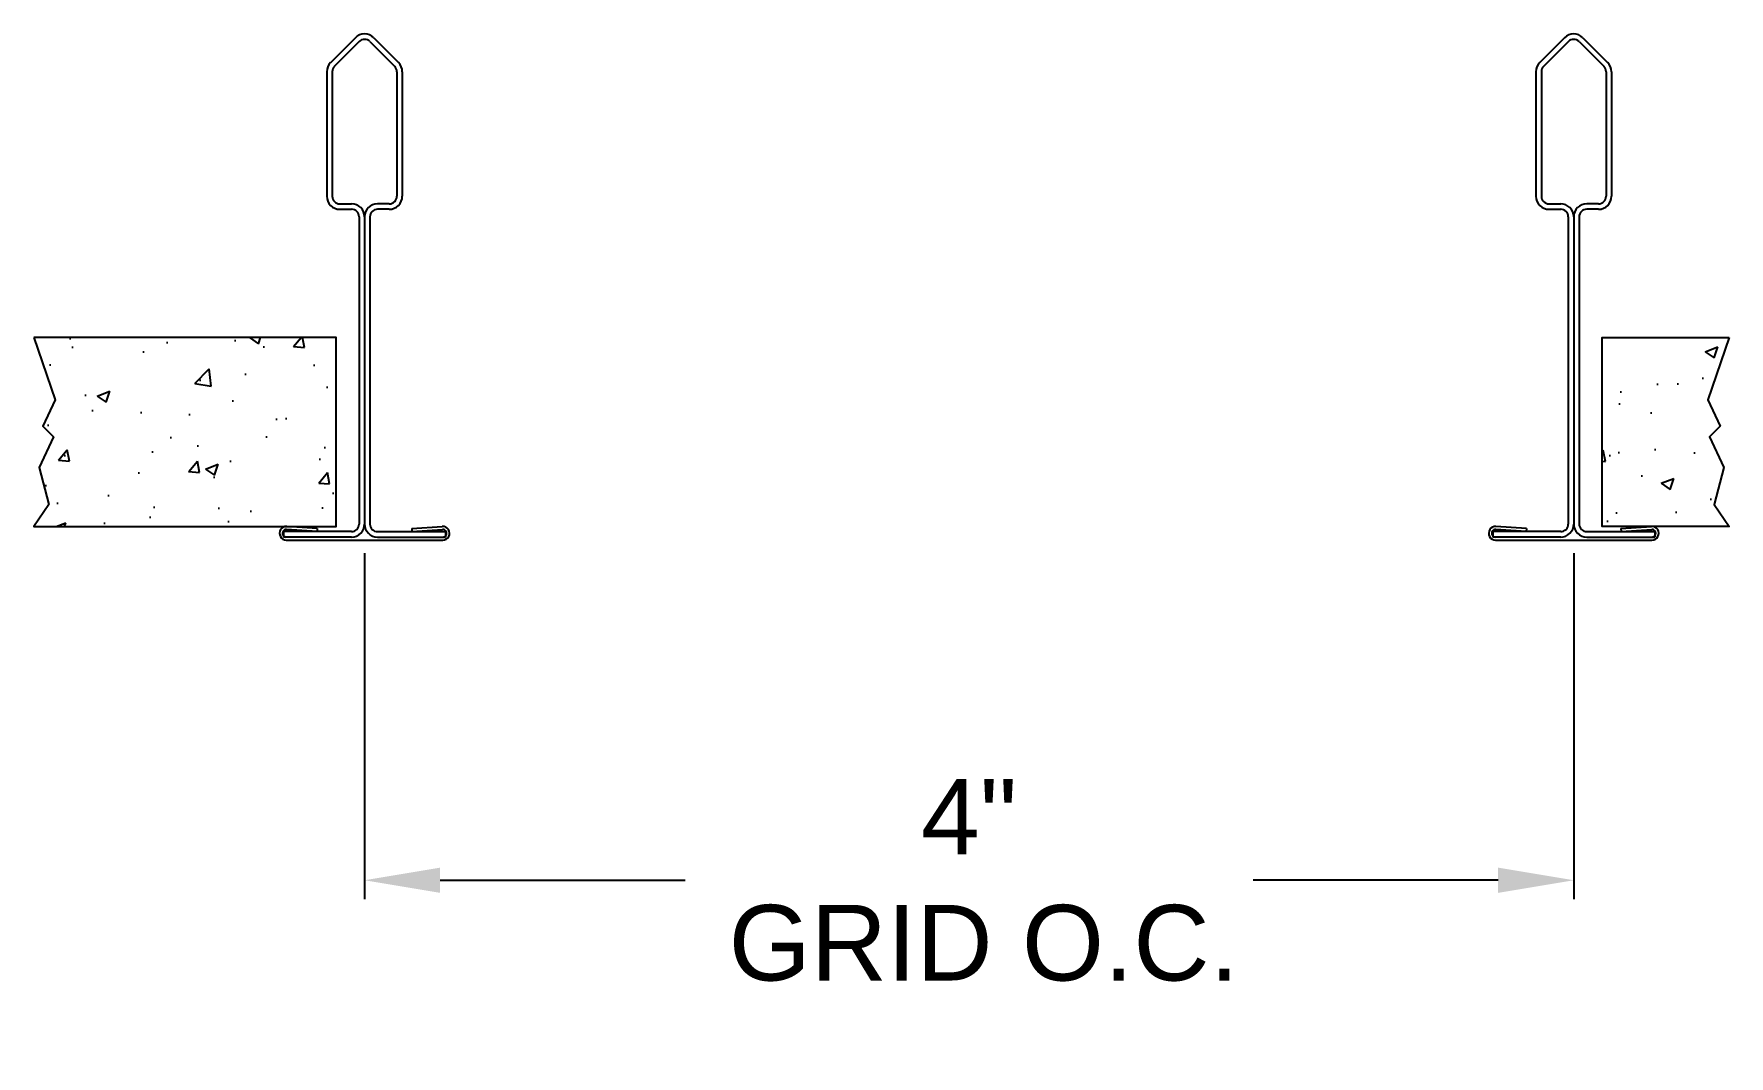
# Model space of a CAD drawing. Extents: x -3.09 to 2.51, y -1.71 to 1.67.
import ezdxf

# ---------------------------------------------------------------- set-up
doc = ezdxf.new("R2010")
doc.units = 0
doc.header["$LTSCALE"] = 0.5
doc.header["$MEASUREMENT"] = 0
doc.layers.get('Defpoints').update_dxf_attribs({"linetype": 'CONTINUOUS'})
doc.layers.add('Ceiling', color=42, linetype='CONTINUOUS')
doc.layers.add('CUST DWG', color=60, linetype='CONTINUOUS', lineweight=20)
doc.styles.get("Standard").update_dxf_attribs({"font": 'arial.ttf'})
doc.dimstyles.new('AD_X-SectionDetails', dxfattribs={"dimtxt": 0.1875, "dimasz": 0.1875, "dimexe": 0.0625, "dimexo": 0.042969, "dimgap": 0.0625, "dimtad": 0, "dimtih": 1, "dimtoh": 1, "dimdec": 3, "dimzin": 0, "dimdsep": 46, "dimtxsty": 'Standard', "dimcen": 0.125, "dimclrd": 256, "dimclre": 256, "dimclrt": 256, "dimadec": 0, "dimazin": 0, "dimtfac": 1, "dimtdec": 3, "dimtofl": 0, "dimtmove": 0, "dimatfit": 3, "dimfxl": 1, "dimfrac": 2, "dimtolj": 1, "dimtzin": 0, "dimarcsym": 0})

# ---------------------------------------------------------------- blocks, each defined once
blk = doc.blocks.new('*D0')
at = {"layer": 'CUST DWG', "lineweight": -2, "ltscale": 0.5, "transparency": 16777216}
for p, q in [((-2, -0.043), (-2, -1.1875)), ((2, -0.043), (2, -1.1875)), ((-1.75, -1.125), (-0.9399, -1.125)), ((1.75, -1.125), (0.9399, -1.125))]:
    blk.add_line(p, q, dxfattribs=at)
at = {"layer": 'CUST DWG', "ltscale": 0.5, "transparency": 16777216}
for points in [[(-1.75, -1.0833), (-1.75, -1.1667), (-2, -1.125)], [(1.75, -1.0833), (1.75, -1.1667), (2, -1.125)]]:
    blk.add_solid(points, dxfattribs=at)
at = {"layer": 'Defpoints', "color": 0, "ltscale": 0.5, "transparency": 16777216}
for p in [(-2, 0), (2, 0), (2, -1.125)]:
    blk.add_point(p, dxfattribs=at)
at = {"layer": 'CUST DWG', "ltscale": 0.5, "transparency": 16777216, "insert": (0, -1.125), "char_height": 0.25, "attachment_point": 5}
blk.add_mtext('\\A1;4"\\P GRID O.C.', dxfattribs=at)

msp = doc.modelspace()

# ---------------------------------------------------------------- hatches: boundary and pattern name
at = {"layer": 'Ceiling', "ltscale": 0.5, "transparency": 16777216}
h = msp.add_hatch(dxfattribs=at)
h.set_pattern_fill('AR-CONC', color=256, scale=0.06)
h.paths.add_polyline_path([(-3.09373, 0.66996), (-3.02348, 0.46334), (-3.06454, 0.37638), (-3.02841, 0.34192), (-3.07658, 0.24015), (-3.04483, 0.11713), (-3.09373, 0.04494), (-2.09373, 0.04494), (-2.09373, 0.66996)])
h = msp.add_hatch(dxfattribs=at)
h.set_pattern_fill('AR-CONC', color=256, scale=0.06)
h.paths.add_polyline_path([(2.51396, 0.66996), (2.44372, 0.46334), (2.48477, 0.37638), (2.44864, 0.34192), (2.49682, 0.24015), (2.46507, 0.11713), (2.51396, 0.04494), (2.09373, 0.04494), (2.09373, 0.66996)])

# ---------------------------------------------------------------- linework, layer by layer
at = {"layer": 'Ceiling', "transparency": 16777216}
for p, q in [((-2.03039, 1.66133), (-2.11301, 1.57871)), ((-2.01767, 1.6486), (-2.10028, 1.56599)), ((-1.98231, 1.6486), (-1.89969, 1.56599)), ((-1.96958, 1.66133), (-1.88697, 1.57871)), ((1.96961, 1.66133), (1.88699, 1.57871)), ((1.98233, 1.6486), (1.89972, 1.56599)), ((2.01769, 1.6486), (2.10031, 1.56599)), ((2.03042, 1.66133), (2.11303, 1.57871)), ((-2.12498, 1.54894), (-2.12498, 1.13699)), ((-2.10698, 1.54894), (-2.10698, 1.13699)), ((-1.893, 1.54894), (-1.893, 1.13699)), ((-1.875, 1.54894), (-1.875, 1.13699)), ((1.87502, 1.54894), (1.87502, 1.13699)), ((1.89302, 1.54894), (1.89302, 1.13699)), ((2.107, 1.54894), (2.107, 1.13699)), ((2.125, 1.54894), (2.125, 1.13699)), ((-2.08198, 1.11199), (-2.04298, 1.11199)), ((-2.08198, 1.09399), (-2.04298, 1.09399)), ((-2.01798, 1.06899), (-2.01798, 0.053)), ((-1.99999, 1.06899), (-1.99999, 0.053)), ((-1.98199, 1.06899), (-1.98199, 0.053)), ((-1.918, 1.11199), (-1.95699, 1.11199)), ((-1.918, 1.09399), (-1.95699, 1.09399)), ((1.91802, 1.11199), (1.95702, 1.11199)), ((1.91802, 1.09399), (1.95702, 1.09399)), ((1.98202, 1.06899), (1.98202, 0.053)), ((2.00001, 1.06899), (2.00001, 0.053)), ((2.01801, 1.06899), (2.01801, 0.053)), ((2.082, 1.11199), (2.04301, 1.11199)), ((2.082, 1.09399), (2.04301, 1.09399)), ((-1.99999, 1.00699), (-1.99999, 0.75255)), ((-1.98199, 1.00699), (-1.98199, 0.75255)), ((2.00001, 1.00699), (2.00001, 0.75255)), ((2.01801, 1.00699), (2.01801, 0.75255)), ((-2.04298, 0.028), (-2.26775, 0.028)), ((-2.26775, 0.028), (-2.26775, 0.01)), ((-2.04298, 0.01), (-2.26775, 0.01)), ((-2.25876, 0), (-1.74124, 0)), ((-2.15696, 0.02787), (-2.25788, 0.03497)), ((-2.15626, 0.03784), (-2.25718, 0.04494)), ((-2.15626, 0.03784), (-2.15696, 0.02787)), ((-1.95699, 0.028), (-1.73224, 0.028)), ((-1.95699, 0.01), (-1.73224, 0.01)), ((-1.84374, 0.03784), (-1.74282, 0.04494)), ((-1.84374, 0.03784), (-1.84304, 0.02787)), ((-1.84304, 0.02787), (-1.74212, 0.03497)), ((-1.73224, 0.028), (-1.73224, 0.01)), ((1.95702, 0.028), (1.73225, 0.028)), ((1.73225, 0.028), (1.73225, 0.01)), ((1.95702, 0.01), (1.73225, 0.01)), ((1.74124, 0), (2.25876, 0)), ((1.84304, 0.02787), (1.74212, 0.03497)), ((1.84374, 0.03784), (1.74282, 0.04494)), ((1.84374, 0.03784), (1.84304, 0.02787)), ((2.04301, 0.028), (2.26776, 0.028)), ((2.04301, 0.01), (2.26776, 0.01)), ((2.15626, 0.03784), (2.25718, 0.04494)), ((2.15626, 0.03784), (2.15696, 0.02787)), ((2.15696, 0.02787), (2.25788, 0.03497)), ((2.26776, 0.028), (2.26776, 0.01))]:
    msp.add_line(p, q, dxfattribs=at)
for points in [[(-3.09373, 0.66996), (-3.02348, 0.46334), (-3.06454, 0.37638), (-3.02841, 0.34192), (-3.07658, 0.24015), (-3.04483, 0.11713), (-3.09373, 0.04494), (-2.09373, 0.04494), (-2.09373, 0.66996)], [(2.51396, 0.66996), (2.44372, 0.46334), (2.48477, 0.37638), (2.44864, 0.34192), (2.49682, 0.24015), (2.46507, 0.11713), (2.51396, 0.04494), (2.09373, 0.04494), (2.09373, 0.66996)]]:
    msp.add_lwpolyline(points, close=True, dxfattribs=at)
for centre, radius, start, end in [((-1.99999, 1.63093), 0.043, 90, 135), ((-1.99999, 1.63093), 0.025, 90, 135), ((-1.99999, 1.63093), 0.043, 45, 90), ((-1.99999, 1.63093), 0.025, 45, 90), ((2.00001, 1.63093), 0.043, 90, 135), ((2.00001, 1.63093), 0.025, 90, 135), ((2.00001, 1.63093), 0.043, 45, 90), ((2.00001, 1.63093), 0.025, 45, 90), ((-2.08198, 1.54894), 0.043, 134.99991, 179.99992), ((-1.918, 1.54894), 0.043, 0.00008, 45.00009), ((1.91802, 1.54894), 0.043, 134.99991, 179.99992), ((2.082, 1.54894), 0.043, 0.00008, 45.00009), ((-2.08198, 1.54894), 0.025, 134.99991, 179.99992), ((-1.918, 1.54894), 0.025, 0.00008, 45.00009), ((1.91802, 1.54894), 0.025, 134.99991, 179.99992), ((2.082, 1.54894), 0.025, 0.00008, 45.00009), ((-2.08198, 1.13699), 0.043, 180.00003, 270.00004), ((-2.08198, 1.13699), 0.025, 180.00003, 270.00004), ((-1.918, 1.13699), 0.043, 269.99996, 359.99997), ((-1.918, 1.13699), 0.025, 269.99996, 359.99997), ((1.91802, 1.13699), 0.043, 180.00003, 270.00004), ((1.91802, 1.13699), 0.025, 180.00003, 270.00004), ((2.082, 1.13699), 0.043, 269.99996, 359.99997), ((2.082, 1.13699), 0.025, 269.99996, 359.99997), ((-2.04298, 1.06899), 0.043, 360, 90.00001), ((-2.04298, 1.06899), 0.025, 360, 90.00001), ((-1.95699, 1.06899), 0.043, 89.99999, 180), ((-1.95699, 1.06899), 0.025, 89.99999, 180), ((1.95702, 1.06899), 0.043, 360, 90.00001), ((1.95702, 1.06899), 0.025, 360, 90.00001), ((2.04301, 1.06899), 0.043, 89.99999, 180), ((2.04301, 1.06899), 0.025, 89.99999, 180), ((-2.25876, 0.0225), 0.0225, 85.97548, 269.99959), ((-2.25876, 0.0225), 0.0125, 85.97526, 269.99959), ((-2.04298, 0.053), 0.025, 270, 0.00001), ((-2.04298, 0.053), 0.043, 270, 0.00001), ((-1.95699, 0.053), 0.043, 179.99999, 270), ((-1.95699, 0.053), 0.025, 179.99999, 270), ((-1.74124, 0.0225), 0.0225, 270.0004, 94.02452), ((-1.74124, 0.0225), 0.0125, 270.0004, 94.02473), ((1.74124, 0.0225), 0.0225, 85.97548, 269.99959), ((1.74124, 0.0225), 0.0125, 85.97526, 269.99959), ((1.95702, 0.053), 0.025, 270, 0.00001), ((1.95702, 0.053), 0.043, 270, 0.00001), ((2.04301, 0.053), 0.043, 179.99999, 270), ((2.04301, 0.053), 0.025, 179.99999, 270), ((2.25876, 0.0225), 0.0225, 270.0004, 94.02452), ((2.25876, 0.0225), 0.0125, 270.0004, 94.02473)]:
    msp.add_arc(centre, radius, start, end, dxfattribs=at)

# ---------------------------------------------------------------- dimensions: what is measured, and where the dimension line sits
at = {"layer": 'CUST DWG', "ltscale": 0.5, "transparency": 16777216}
dim = msp.add_linear_dim(base=(2, -1.125), p1=(-2, 0), p2=(2, 0), text='<>\\P GRID O.C.', dimstyle='AD_X-SectionDetails', override={"dimtxt": 0.25, "dimasz": 0.25, "dimdec": 4, "dimlunit": 5, "dimpost": '"', "dimtix": 1}, dxfattribs=at)
dim.commit()
dim.dimension.update_dxf_attribs({"geometry": '*D0', "text_midpoint": (0, -1.125)})

doc.saveas('drawing.dxf')
